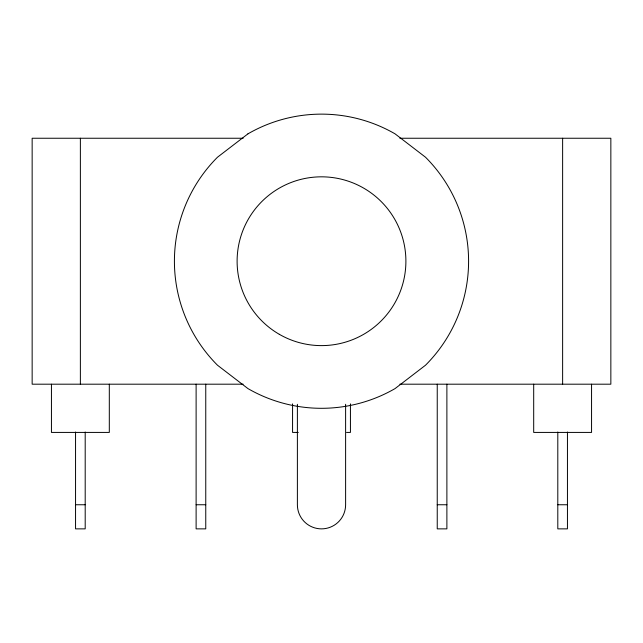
<?xml version="1.0" encoding="UTF-8"?>
<svg xmlns="http://www.w3.org/2000/svg" width="643" height="643" viewBox="0 0 643 643"><rect width="100%" height="100%" fill="white"/><g stroke="black" fill="none" stroke-linecap="round" stroke-linejoin="round"><path stroke-width="0.96" d="M243.134 138.245L32.15 138.245L32.15 384.192L243.134 384.192M399.866 138.245L610.85 138.245L610.85 384.192L399.866 384.192M298.28 432.417L292.565 432.417L292.565 403.876M346.561 432.417L350.435 432.417L350.435 403.876M75.552 504.755L85.197 504.755M196.115 504.755L205.76 504.755M437.24 504.755L446.885 504.755M557.803 504.755L567.447 504.755M591.56 384.192L591.56 432.417L533.69 432.417L533.69 384.192M567.447 432.016L567.447 528.867L557.803 528.867L557.803 432.016M562.625 138.245L562.625 384.192M446.885 384.192L446.885 528.867L437.24 528.867L437.24 384.192M345.613 404.286L345.613 504.755A24.112 24.112 0 0 1 321.5 528.867A24.112 24.112 0 0 1 297.387 504.755L297.387 404.286M205.76 384.192L205.76 528.867L196.115 528.867L196.115 384.192M109.31 384.192L109.31 432.417L51.44 432.417L51.44 384.192M85.197 432.016L85.197 528.867L75.552 528.867L75.552 432.016M80.375 138.245L80.375 384.192M247.957 133.84L217.495 157.213A147.086 147.086 0 0 0 217.495 365.224L247.957 388.597A147.086 147.086 0 0 0 395.043 388.597L425.505 365.224A147.086 147.086 0 0 0 425.505 157.213L395.043 133.84A147.086 147.086 0 0 0 247.957 133.84M279.303 334.304A84.394 84.394 0 0 0 405.894 261.219A84.394 84.394 0 0 0 279.303 188.134A84.394 84.394 0 0 0 279.303 334.304"/></g></svg>
